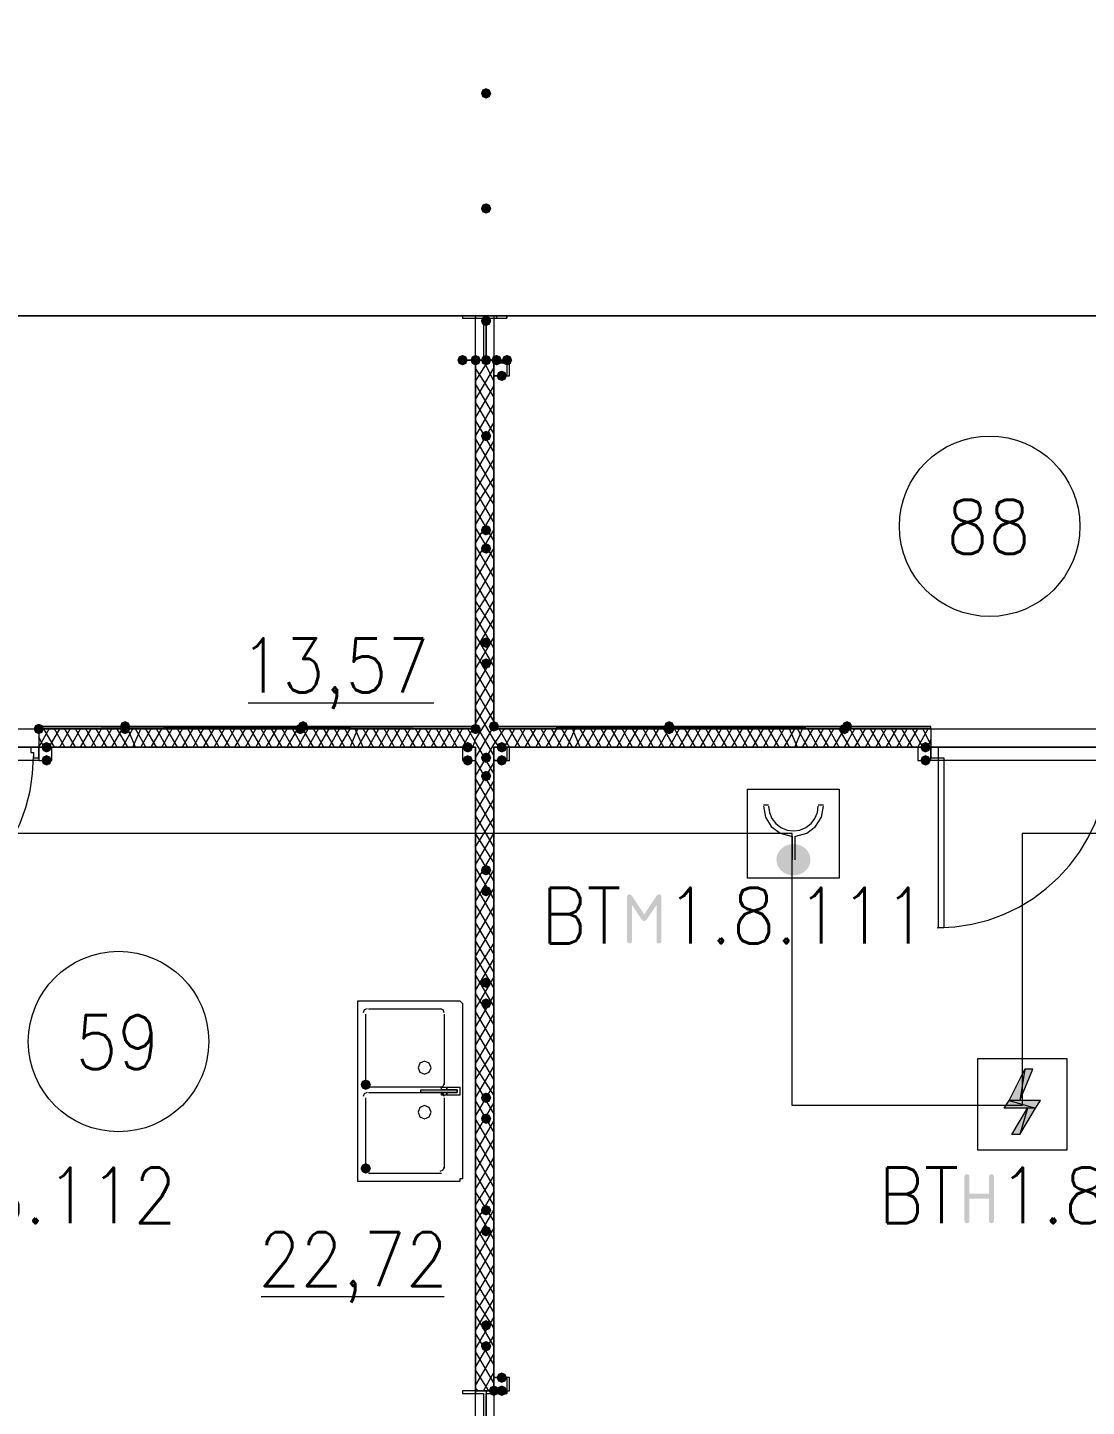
# Model space of a CAD drawing. Header units: millimetres. Extents: x 0 to 420, y 0 to 297.
# Drawn here: x 297.3 to 314.43, y 140.8 to 163.12 of the extents above; entities that cross this region are included whole.
import ezdxf

# ---------------------------------------------------------------- set-up
doc = ezdxf.new("R2010")
doc.units = ezdxf.units.MM
doc.styles.get("Standard").update_dxf_attribs({"font": 'STANDARD'})

msp = doc.modelspace()

# ---------------------------------------------------------------- hatches: boundary and pattern name
for color, points in [(7, [(304.8, 162.052), (304.775129, 161.992204), (304.715333, 161.967333), (304.655538, 161.992204), (304.630667, 162.052), (304.655537, 162.111796), (304.715333, 162.136667), (304.775129, 162.111796)]), (7, [(304.8, 160.189333), (304.775129, 160.129537), (304.715333, 160.104667), (304.655538, 160.129537), (304.630667, 160.189333), (304.655537, 160.249129), (304.715333, 160.274), (304.775129, 160.249129)]), (7, [(304.8, 158.369), (304.775129, 158.309204), (304.715333, 158.284333), (304.655538, 158.309204), (304.630667, 158.369), (304.655537, 158.428796), (304.715333, 158.453667), (304.775129, 158.428796)]), (7, [(304.419, 157.734), (304.394129, 157.674204), (304.334333, 157.649333), (304.274537, 157.674204), (304.249667, 157.734), (304.274537, 157.793796), (304.334333, 157.818667), (304.394129, 157.793796)]), (7, [(304.630667, 157.734), (304.605796, 157.674204), (304.546, 157.649333), (304.486204, 157.674204), (304.461333, 157.734), (304.486204, 157.793796), (304.546, 157.818667), (304.605796, 157.793796)]), (7, [(304.8, 157.734), (304.775129, 157.674204), (304.715333, 157.649333), (304.655538, 157.674204), (304.630667, 157.734), (304.655537, 157.793796), (304.715333, 157.818667), (304.775129, 157.793796)]), (7, [(304.969333, 157.734), (304.944462, 157.674204), (304.884667, 157.649333), (304.824871, 157.674204), (304.8, 157.734), (304.824871, 157.793796), (304.884667, 157.818667), (304.944462, 157.793796)]), (7, [(305.138667, 157.734), (305.113796, 157.674204), (305.054, 157.649333), (304.994204, 157.674204), (304.969333, 157.734), (304.994204, 157.793796), (305.054, 157.818667), (305.113796, 157.793796)]), (7, [(305.054, 157.48), (305.029129, 157.420204), (304.969333, 157.395333), (304.909537, 157.420204), (304.884667, 157.48), (304.909537, 157.539796), (304.969333, 157.564667), (305.029129, 157.539796)]), (7, [(304.8, 156.506333), (304.775129, 156.446537), (304.715333, 156.421667), (304.655538, 156.446537), (304.630667, 156.506333), (304.655537, 156.566129), (304.715333, 156.591), (304.775129, 156.566129)]), (7, [(304.8, 154.982333), (304.775129, 154.922537), (304.715333, 154.897667), (304.655538, 154.922537), (304.630667, 154.982333), (304.655537, 155.042129), (304.715333, 155.067), (304.775129, 155.042129)]), (7, [(304.8, 154.686), (304.775129, 154.626204), (304.715333, 154.601333), (304.655538, 154.626204), (304.630667, 154.686), (304.655537, 154.745796), (304.715333, 154.770667), (304.775129, 154.745796)]), (7, [(304.8, 153.162), (304.775129, 153.102204), (304.715333, 153.077333), (304.655538, 153.102204), (304.630667, 153.162), (304.655537, 153.221796), (304.715333, 153.246667), (304.775129, 153.221796)]), (7, [(304.8, 152.823333), (304.775129, 152.763537), (304.715333, 152.738667), (304.655538, 152.763537), (304.630667, 152.823333), (304.655537, 152.883129), (304.715333, 152.908), (304.775129, 152.883129)]), (7, [(297.561, 151.765), (297.536129, 151.705204), (297.476333, 151.680333), (297.416538, 151.705204), (297.391667, 151.765), (297.416537, 151.824796), (297.476333, 151.849667), (297.536129, 151.824796)]), (254, [(298.958, 151.807333), (298.933129, 151.747537), (298.873333, 151.722667), (298.813538, 151.747537), (298.788667, 151.807333), (298.813537, 151.867129), (298.873333, 151.892), (298.933129, 151.867129)]), (254, [(298.958, 151.765), (298.933129, 151.705204), (298.873333, 151.680333), (298.813538, 151.705204), (298.788667, 151.765), (298.813537, 151.824796), (298.873333, 151.849667), (298.933129, 151.824796)]), (254, [(301.794333, 151.765), (301.769462, 151.705204), (301.709667, 151.680333), (301.649871, 151.705204), (301.625, 151.765), (301.649871, 151.824796), (301.709667, 151.849667), (301.769462, 151.824796)]), (254, [(301.836667, 151.807333), (301.811796, 151.747537), (301.752, 151.722667), (301.692204, 151.747537), (301.667333, 151.807333), (301.692204, 151.867129), (301.752, 151.892), (301.811796, 151.867129)]), (254, [(304.630667, 151.765), (304.605796, 151.705204), (304.546, 151.680333), (304.486204, 151.705204), (304.461333, 151.765), (304.486204, 151.824796), (304.546, 151.849667), (304.605796, 151.824796)]), (254, [(304.927, 151.807333), (304.902129, 151.747537), (304.842333, 151.722667), (304.782537, 151.747537), (304.757667, 151.807333), (304.782537, 151.867129), (304.842333, 151.892), (304.902129, 151.867129)]), (254, [(304.927, 151.807333), (304.902129, 151.747537), (304.842333, 151.722667), (304.782537, 151.747537), (304.757667, 151.807333), (304.782537, 151.867129), (304.842333, 151.892), (304.902129, 151.867129)]), (254, [(307.763333, 151.807333), (307.738462, 151.747537), (307.678667, 151.722667), (307.618871, 151.747537), (307.594, 151.807333), (307.618871, 151.867129), (307.678667, 151.892), (307.738462, 151.867129)]), (254, [(307.763333, 151.765), (307.738462, 151.705204), (307.678667, 151.680333), (307.618871, 151.705204), (307.594, 151.765), (307.618871, 151.824796), (307.678667, 151.849667), (307.738462, 151.824796)]), (254, [(310.599667, 151.765), (310.574796, 151.705204), (310.515, 151.680333), (310.455204, 151.705204), (310.430333, 151.765), (310.455204, 151.824796), (310.515, 151.849667), (310.574796, 151.824796)]), (254, [(310.642, 151.807333), (310.617129, 151.747537), (310.557333, 151.722667), (310.497538, 151.747537), (310.472667, 151.807333), (310.497537, 151.867129), (310.557333, 151.892), (310.617129, 151.867129)]), (7, [(297.688, 151.468667), (297.663129, 151.408871), (297.603333, 151.384), (297.543537, 151.408871), (297.518667, 151.468667), (297.543537, 151.528462), (297.603333, 151.553333), (297.663129, 151.528463)]), (7, [(304.503667, 151.468667), (304.478796, 151.408871), (304.419, 151.384), (304.359204, 151.408871), (304.334333, 151.468667), (304.359204, 151.528462), (304.419, 151.553333), (304.478796, 151.528463)]), (7, [(305.054, 151.468667), (305.029129, 151.408871), (304.969333, 151.384), (304.909537, 151.408871), (304.884667, 151.468667), (304.909537, 151.528462), (304.969333, 151.553333), (305.029129, 151.528463)]), (7, [(311.912, 151.468667), (311.887129, 151.408871), (311.827333, 151.384), (311.767538, 151.408871), (311.742667, 151.468667), (311.767537, 151.528462), (311.827333, 151.553333), (311.887129, 151.528463)]), (7, [(297.688, 151.257), (297.663129, 151.197204), (297.603333, 151.172333), (297.543537, 151.197204), (297.518667, 151.257), (297.543537, 151.316796), (297.603333, 151.341667), (297.663129, 151.316796)]), (7, [(304.503667, 151.257), (304.478796, 151.197204), (304.419, 151.172333), (304.359204, 151.197204), (304.334333, 151.257), (304.359204, 151.316796), (304.419, 151.341667), (304.478796, 151.316796)]), (7, [(304.8, 151.299333), (304.775129, 151.239537), (304.715333, 151.214667), (304.655538, 151.239537), (304.630667, 151.299333), (304.655537, 151.359129), (304.715333, 151.384), (304.775129, 151.359129)]), (7, [(305.054, 151.257), (305.029129, 151.197204), (304.969333, 151.172333), (304.909537, 151.197204), (304.884667, 151.257), (304.909537, 151.316796), (304.969333, 151.341667), (305.029129, 151.316796)]), (7, [(311.912, 151.257), (311.887129, 151.197204), (311.827333, 151.172333), (311.767538, 151.197204), (311.742667, 151.257), (311.767537, 151.316796), (311.827333, 151.341667), (311.887129, 151.316796)]), (7, [(304.8, 151.003), (304.775129, 150.943204), (304.715333, 150.918333), (304.655538, 150.943204), (304.630667, 151.003), (304.655537, 151.062796), (304.715333, 151.087667), (304.775129, 151.062796)]), (7, [(304.8, 149.479), (304.775129, 149.419204), (304.715333, 149.394333), (304.655538, 149.419204), (304.630667, 149.479), (304.655537, 149.538796), (304.715333, 149.563667), (304.775129, 149.538796)]), (7, [(304.8, 149.140333), (304.775129, 149.080537), (304.715333, 149.055667), (304.655538, 149.080537), (304.630667, 149.140333), (304.655537, 149.200129), (304.715333, 149.225), (304.775129, 149.200129)]), (7, [(307.513632, 149.089621), (307.543398, 149.079699), (307.55332, 149.049933), (307.55332, 148.333354), (307.543398, 148.303588), (307.513632, 148.293666), (307.483867, 148.303588), (307.473945, 148.333354), (307.473945, 148.918744), (307.311336, 148.675658), (307.274956, 148.651956), (307.237473, 148.675658), (307.075967, 148.918744), (307.075967, 148.333354), (307.066045, 148.303588), (307.03628, 148.293666), (307.006032, 148.303588), (306.996041, 148.333354), (306.996041, 149.049933), (307.006032, 149.079699), (307.03628, 149.089621), (307.071006, 149.069777), (307.274956, 148.763853), (307.480008, 149.071982)]), (7, [(304.8, 147.658667), (304.775129, 147.598871), (304.715333, 147.574), (304.655538, 147.598871), (304.630667, 147.658667), (304.655537, 147.718462), (304.715333, 147.743333), (304.775129, 147.718463)]), (7, [(304.8, 147.32), (304.775129, 147.260204), (304.715333, 147.235333), (304.655538, 147.260204), (304.630667, 147.32), (304.655537, 147.379796), (304.715333, 147.404667), (304.775129, 147.379796)]), (7, [(302.852667, 146.007667), (302.827796, 145.947871), (302.768, 145.923), (302.708204, 145.947871), (302.683333, 146.007667), (302.708204, 146.067462), (302.768, 146.092333), (302.827796, 146.067463)]), (7, [(304.8, 145.796), (304.775129, 145.736204), (304.715333, 145.711333), (304.655538, 145.736204), (304.630667, 145.796), (304.655537, 145.855796), (304.715333, 145.880667), (304.775129, 145.855796)]), (7, [(304.8, 145.457333), (304.775129, 145.397537), (304.715333, 145.372667), (304.655538, 145.397537), (304.630667, 145.457333), (304.655537, 145.517129), (304.715333, 145.542), (304.775129, 145.517129)]), (7, [(302.852667, 144.653), (302.827796, 144.593204), (302.768, 144.568333), (302.708204, 144.593204), (302.683333, 144.653), (302.708204, 144.712796), (302.768, 144.737667), (302.827796, 144.712796)]), (7, [(312.457041, 143.803687), (312.457041, 144.520267), (312.467032, 144.550032), (312.49728, 144.559954), (312.527045, 144.550032), (312.536967, 144.520267), (312.536967, 144.241352), (312.855018, 144.241352), (312.855018, 144.520267), (312.86494, 144.550032), (312.894706, 144.559954), (312.924747, 144.550032), (312.934945, 144.520267), (312.934945, 143.803687), (312.924747, 143.773921), (312.894706, 143.763999), (312.86494, 143.773921), (312.855018, 143.803687), (312.855018, 144.161977), (312.536967, 144.161977), (312.536967, 143.803687), (312.527045, 143.773921), (312.49728, 143.763999), (312.467032, 143.773921)]), (7, [(304.8, 143.975667), (304.775129, 143.915871), (304.715333, 143.891), (304.655538, 143.915871), (304.630667, 143.975667), (304.655537, 144.035462), (304.715333, 144.060333), (304.775129, 144.035463)]), (7, [(304.8, 143.637), (304.775129, 143.577204), (304.715333, 143.552333), (304.655538, 143.577204), (304.630667, 143.637), (304.655537, 143.696796), (304.715333, 143.721667), (304.775129, 143.696796)]), (7, [(304.8, 142.113), (304.775129, 142.053204), (304.715333, 142.028333), (304.655538, 142.053204), (304.630667, 142.113), (304.655537, 142.172796), (304.715333, 142.197667), (304.775129, 142.172796)]), (7, [(304.8, 141.774333), (304.775129, 141.714537), (304.715333, 141.689667), (304.655538, 141.714537), (304.630667, 141.774333), (304.655537, 141.834129), (304.715333, 141.859), (304.775129, 141.834129)]), (7, [(305.054, 141.266333), (305.029129, 141.206537), (304.969333, 141.181667), (304.909537, 141.206537), (304.884667, 141.266333), (304.909537, 141.326129), (304.969333, 141.351), (305.029129, 141.326129)]), (7, [(304.927, 141.054667), (304.902129, 140.994871), (304.842333, 140.97), (304.782537, 140.994871), (304.757667, 141.054667), (304.782537, 141.114462), (304.842333, 141.139333), (304.902129, 141.114463)]), (7, [(305.054, 141.054667), (305.029129, 140.994871), (304.969333, 140.97), (304.909537, 140.994871), (304.884667, 141.054667), (304.909537, 141.114462), (304.969333, 141.139333), (305.029129, 141.114463)])]:
    msp.add_hatch(color=color).paths.add_polyline_path(points, flags=0)
h = msp.add_hatch(color=7)
h.paths.add_polyline_path([(304.546, 151.807333), (297.476333, 151.807333), (304.546, 151.765)], flags=0)
h.paths.add_polyline_path([(297.476333, 151.807333), (304.546, 151.765), (297.476333, 151.765)], flags=0)
h = msp.add_hatch(color=7)
h.paths.add_polyline_path([(311.912, 151.807333), (304.842333, 151.807333), (311.912, 151.765)], flags=0)
h.paths.add_polyline_path([(304.842333, 151.807333), (311.912, 151.765), (304.842333, 151.765)], flags=0)
h = msp.add_hatch(color=1)
edge = h.paths.add_edge_path(flags=0)
edge.add_ellipse((309.6895, 149.648333), major_axis=(0.275167, 0), ratio=0.923077, start_angle=0, end_angle=360)
h = msp.add_hatch(color=1)
h.paths.add_polyline_path([(313.563, 146.261666), (313.436, 146.261666), (313.351334, 145.753666)], flags=0)
h.paths.add_polyline_path([(313.436, 146.261666), (313.351334, 145.753666), (313.182, 145.753666)], flags=0)
h = msp.add_hatch(color=1)
h.paths.add_polyline_path([(313.69, 145.753666), (313.182, 145.753666), (313.605334, 145.626666)], flags=0)
h.paths.add_polyline_path([(313.182, 145.753666), (313.605334, 145.626666), (313.097334, 145.626666)], flags=0)
h = msp.add_hatch(color=1)
h.paths.add_polyline_path([(313.605334, 145.626666), (313.478334, 145.626666), (313.351334, 145.203333)], flags=0)
h.paths.add_polyline_path([(313.478334, 145.626666), (313.351334, 145.203333), (313.224334, 145.203333)], flags=0)

# ---------------------------------------------------------------- linework, layer by layer
at = {"color": 8, "lineweight": 0}
msp.add_lwpolyline([(252.179667, 158.453667), (373.634, 158.453667), (373.634, 169.291), (252.179667, 169.291)], close=True, dxfattribs=at)
at = {"color": 171, "lineweight": 0}
for points in [[(287.443333, 151.765), (304.546, 151.765), (304.546, 158.453667), (287.443333, 158.453667)], [(304.842333, 151.765), (321.945, 151.765), (321.945, 158.453667), (304.842333, 158.453667)]]:
    msp.add_lwpolyline(points, close=True, dxfattribs=at)
at = {"color": 7, "lineweight": 0}
for points in [[(304.334333, 158.453667), (304.334333, 158.411333)], [(304.546, 158.453667), (304.546, 158.411333)], [(304.715333, 158.453667), (304.715333, 157.734)], [(304.884667, 158.453667), (304.884667, 158.411333)], [(305.054, 158.453667), (305.054, 158.411333)], [(304.546, 157.649333), (304.588333, 157.734)], [(304.546, 157.395333), (304.757667, 157.734)], [(304.546, 157.734), (304.546, 151.765)], [(304.842333, 151.765), (304.842333, 157.734), (304.546, 157.734)], [(304.546, 157.099), (304.842333, 157.607)], [(304.842333, 157.141333), (304.546, 157.607)], [(304.842333, 157.395333), (304.673, 157.734)], [(304.842333, 157.691667), (304.842333, 157.734)], [(304.969333, 157.734), (304.969333, 157.691667)], [(304.842333, 156.845), (304.546, 157.353)], [(304.546, 156.802667), (304.842333, 157.310667)], [(304.842333, 156.548667), (304.546, 157.056667)], [(304.546, 156.506333), (304.842333, 157.014333)], [(304.842333, 156.252333), (304.546, 156.760333)], [(304.546, 156.21), (304.842333, 156.718)], [(304.842333, 155.956), (304.546, 156.464)], [(304.546, 155.913667), (304.842333, 156.421667)], [(304.842333, 155.659667), (304.546, 156.167667)], [(304.546, 155.617333), (304.842333, 156.125333)], [(304.842333, 155.405667), (304.546, 155.871333)], [(304.546, 155.363333), (304.842333, 155.829)], [(304.842333, 155.109333), (304.546, 155.617333)], [(304.546, 155.067), (304.842333, 155.575)], [(304.842333, 154.813), (304.546, 155.321)], [(304.546, 154.770667), (304.842333, 155.278667)], [(304.842333, 154.516667), (304.546, 155.024667)], [(304.546, 154.474333), (304.842333, 154.982333)], [(304.842333, 154.220333), (304.546, 154.728333)], [(304.546, 154.178), (304.842333, 154.686)], [(304.842333, 153.924), (304.546, 154.432)], [(304.546, 153.881667), (304.842333, 154.389667)], [(304.842333, 153.627667), (304.546, 154.135667)], [(304.546, 153.627667), (304.842333, 154.093333)], [(304.546, 153.331333), (304.842333, 153.839333)], [(304.842333, 153.373667), (304.546, 153.839333)], [(304.842333, 153.077333), (304.546, 153.585333)], [(304.546, 153.035), (304.842333, 153.543)], [(304.842333, 152.781), (304.546, 153.289)], [(304.546, 152.738667), (304.842333, 153.246667)], [(304.842333, 152.484667), (304.546, 152.992667)], [(304.546, 152.442333), (304.842333, 152.950333)], [(304.842333, 152.188333), (304.546, 152.696333)], [(304.546, 152.146), (304.842333, 152.654)], [(304.842333, 151.892), (304.546, 152.4)], [(304.546, 151.849667), (304.842333, 152.357667)], [(300.863, 152.188333), (303.868667, 152.188333)], [(304.842333, 151.595667), (304.546, 152.103667)], [(304.546, 151.595667), (304.842333, 152.061333)], [(304.546, 151.765), (297.476333, 151.765), (304.546, 151.807333), (297.476333, 151.807333)], [(297.476333, 151.468667), (297.645667, 151.765)], [(297.476333, 151.765), (297.476333, 151.468667)], [(297.476333, 151.765), (297.476333, 151.468667)], [(304.546, 151.765), (297.476333, 151.765)], [(297.730333, 151.468667), (297.561, 151.765)], [(297.645667, 151.468667), (297.815, 151.765)], [(297.899667, 151.468667), (297.730333, 151.765)], [(297.815, 151.468667), (297.984333, 151.765)], [(298.069, 151.468667), (297.899667, 151.765)], [(297.984333, 151.468667), (298.153667, 151.765)], [(298.238333, 151.468667), (298.069, 151.765)], [(298.153667, 151.468667), (298.323, 151.765)], [(298.407667, 151.468667), (298.238333, 151.765)], [(298.323, 151.468667), (298.492333, 151.765)], [(298.577, 151.468667), (298.407667, 151.765)], [(298.492333, 151.468667), (298.661667, 151.765)], [(298.746333, 151.468667), (298.577, 151.765)], [(298.661667, 151.468667), (298.831, 151.765)], [(298.915667, 151.468667), (298.746333, 151.765)], [(298.831, 151.468667), (299.000333, 151.765)], [(299.042667, 151.468667), (298.915667, 151.765)], [(299.000333, 151.468667), (299.127333, 151.765)], [(299.212, 151.468667), (299.042667, 151.765)], [(299.127333, 151.468667), (299.296667, 151.765)], [(299.381333, 151.468667), (299.212, 151.765)], [(299.296667, 151.468667), (299.466, 151.765)], [(299.550667, 151.468667), (299.381333, 151.765)], [(299.466, 151.468667), (299.635333, 151.765)], [(299.72, 151.468667), (299.550667, 151.765)], [(299.635333, 151.468667), (299.804667, 151.765)], [(299.889333, 151.468667), (299.72, 151.765)], [(299.804667, 151.468667), (299.974, 151.765)], [(300.058667, 151.468667), (299.889333, 151.765)], [(299.974, 151.468667), (300.143333, 151.765)], [(300.228, 151.468667), (300.058667, 151.765)], [(300.143333, 151.468667), (300.312667, 151.765)], [(300.397333, 151.468667), (300.228, 151.765)], [(300.312667, 151.468667), (300.482, 151.765)], [(300.566667, 151.468667), (300.397333, 151.765)], [(300.482, 151.468667), (300.651333, 151.765)], [(300.736, 151.468667), (300.566667, 151.765)], [(300.651333, 151.468667), (300.820667, 151.765)], [(300.905333, 151.468667), (300.736, 151.765)], [(300.820667, 151.468667), (300.99, 151.765)], [(301.074667, 151.468667), (300.905333, 151.765)], [(300.99, 151.468667), (301.159333, 151.765)], [(301.244, 151.468667), (301.074667, 151.765)], [(301.159333, 151.468667), (301.328667, 151.765)], [(301.413333, 151.468667), (301.244, 151.765)], [(301.328667, 151.468667), (301.498, 151.765)], [(301.582667, 151.468667), (301.413333, 151.765)], [(301.498, 151.468667), (301.667333, 151.765)], [(301.752, 151.468667), (301.582667, 151.765)], [(301.667333, 151.468667), (301.836667, 151.765)], [(301.921333, 151.468667), (301.752, 151.765)], [(301.836667, 151.468667), (302.006, 151.765)], [(302.090667, 151.468667), (301.921333, 151.765)], [(302.006, 151.468667), (302.175333, 151.765)], [(302.26, 151.468667), (302.090667, 151.765)], [(302.175333, 151.468667), (302.344667, 151.765)], [(302.429333, 151.468667), (302.26, 151.765)], [(302.344667, 151.468667), (302.514, 151.765)], [(302.598667, 151.468667), (302.429333, 151.765)], [(302.514, 151.468667), (302.641, 151.765)], [(302.725667, 151.468667), (302.598667, 151.765)], [(302.641, 151.468667), (302.810333, 151.765)], [(302.895, 151.468667), (302.725667, 151.765)], [(302.810333, 151.468667), (302.979667, 151.765)], [(303.064333, 151.468667), (302.895, 151.765)], [(302.979667, 151.468667), (303.149, 151.765)], [(303.233667, 151.468667), (303.064333, 151.765)], [(303.149, 151.468667), (303.318333, 151.765)], [(303.403, 151.468667), (303.233667, 151.765)], [(303.318333, 151.468667), (303.487667, 151.765)], [(303.572333, 151.468667), (303.403, 151.765)], [(303.487667, 151.468667), (303.657, 151.765)], [(303.741667, 151.468667), (303.572333, 151.765)], [(303.657, 151.468667), (303.826333, 151.765)], [(303.911, 151.468667), (303.741667, 151.765)], [(303.826333, 151.468667), (303.995667, 151.765)], [(304.080333, 151.468667), (303.911, 151.765)], [(303.995667, 151.468667), (304.165, 151.765)], [(304.249667, 151.468667), (304.080333, 151.765)], [(304.165, 151.468667), (304.334333, 151.765)], [(304.419, 151.468667), (304.249667, 151.765)], [(304.334333, 151.468667), (304.503667, 151.765)], [(304.546, 151.553333), (304.419, 151.765)], [(304.842333, 151.341667), (304.546, 151.849667)], [(304.546, 151.299333), (304.842333, 151.807333)], [(311.912, 151.807333), (304.842333, 151.807333), (311.912, 151.807333), (304.842333, 151.765)], [(304.842333, 151.511), (305.011667, 151.765)], [(311.912, 151.765), (304.842333, 151.765)], [(305.096333, 151.468667), (304.927, 151.765)], [(305.011667, 151.468667), (305.181, 151.765)], [(305.265667, 151.468667), (305.096333, 151.765)], [(305.181, 151.468667), (305.350333, 151.765)], [(305.435, 151.468667), (305.265667, 151.765)], [(305.350333, 151.468667), (305.519667, 151.765)], [(305.604333, 151.468667), (305.435, 151.765)], [(305.519667, 151.468667), (305.689, 151.765)], [(305.773667, 151.468667), (305.604333, 151.765)], [(305.689, 151.468667), (305.858333, 151.765)], [(305.943, 151.468667), (305.773667, 151.765)], [(305.858333, 151.468667), (306.027667, 151.765)], [(306.112333, 151.468667), (305.943, 151.765)], [(306.027667, 151.468667), (306.154667, 151.765)], [(306.239333, 151.468667), (306.112333, 151.765)], [(306.154667, 151.468667), (306.324, 151.765)], [(306.408667, 151.468667), (306.239333, 151.765)], [(306.324, 151.468667), (306.493333, 151.765)], [(306.578, 151.468667), (306.408667, 151.765)], [(306.493333, 151.468667), (306.662667, 151.765)], [(306.747333, 151.468667), (306.578, 151.765)], [(306.662667, 151.468667), (306.832, 151.765)], [(306.916667, 151.468667), (306.747333, 151.765)], [(306.832, 151.468667), (307.001333, 151.765)], [(307.086, 151.468667), (306.916667, 151.765)], [(307.001333, 151.468667), (307.170667, 151.765)], [(307.255333, 151.468667), (307.086, 151.765)], [(307.170667, 151.468667), (307.34, 151.765)], [(307.424667, 151.468667), (307.255333, 151.765)], [(307.34, 151.468667), (307.509333, 151.765)], [(307.594, 151.468667), (307.424667, 151.765)], [(307.509333, 151.468667), (307.678667, 151.765)], [(307.763333, 151.468667), (307.594, 151.765)], [(307.678667, 151.468667), (307.848, 151.765)], [(307.932667, 151.468667), (307.763333, 151.765)], [(307.848, 151.468667), (308.017333, 151.765)], [(308.102, 151.468667), (307.932667, 151.765)], [(308.017333, 151.468667), (308.186667, 151.765)], [(308.271333, 151.468667), (308.102, 151.765)], [(308.186667, 151.468667), (308.356, 151.765)], [(308.440667, 151.468667), (308.271333, 151.765)], [(308.356, 151.468667), (308.525333, 151.765)], [(308.61, 151.468667), (308.440667, 151.765)], [(308.525333, 151.468667), (308.694667, 151.765)], [(308.779333, 151.468667), (308.61, 151.765)], [(308.694667, 151.468667), (308.864, 151.765)], [(308.948667, 151.468667), (308.779333, 151.765)], [(308.864, 151.468667), (309.033333, 151.765)], [(309.118, 151.468667), (308.948667, 151.765)], [(309.033333, 151.468667), (309.202667, 151.765)], [(309.287333, 151.468667), (309.118, 151.765)], [(309.202667, 151.468667), (309.372, 151.765)], [(309.456667, 151.468667), (309.287333, 151.765)], [(309.372, 151.468667), (309.541333, 151.765)], [(309.626, 151.468667), (309.456667, 151.765)], [(309.541333, 151.468667), (309.710667, 151.765)], [(309.753, 151.468667), (309.626, 151.765)], [(309.710667, 151.468667), (309.837667, 151.765)], [(309.922333, 151.468667), (309.753, 151.765)], [(309.837667, 151.468667), (310.007, 151.765)], [(310.091667, 151.468667), (309.922333, 151.765)], [(310.007, 151.468667), (310.176333, 151.765)], [(310.261, 151.468667), (310.091667, 151.765)], [(310.176333, 151.468667), (310.345667, 151.765)], [(310.430333, 151.468667), (310.261, 151.765)], [(310.345667, 151.468667), (310.515, 151.765)], [(310.599667, 151.468667), (310.430333, 151.765)], [(310.515, 151.468667), (310.684333, 151.765)], [(310.769, 151.468667), (310.599667, 151.765)], [(310.684333, 151.468667), (310.853667, 151.765)], [(310.938333, 151.468667), (310.769, 151.765)], [(310.853667, 151.468667), (311.023, 151.765)], [(311.107667, 151.468667), (310.938333, 151.765)], [(311.023, 151.468667), (311.192333, 151.765)], [(311.277, 151.468667), (311.107667, 151.765)], [(311.192333, 151.468667), (311.361667, 151.765)], [(311.446333, 151.468667), (311.277, 151.765)], [(311.361667, 151.468667), (311.531, 151.765)], [(311.615667, 151.468667), (311.446333, 151.765)], [(311.531, 151.468667), (311.700333, 151.765)], [(311.785, 151.468667), (311.615667, 151.765)], [(311.700333, 151.468667), (311.869667, 151.765)], [(311.912, 151.511), (311.785, 151.765)], [(311.912, 151.765), (311.912, 151.468667)], [(311.912, 151.765), (311.912, 151.468667)], [(297.561, 151.468667), (297.476333, 151.638)], [(304.503667, 151.468667), (304.546, 151.595667)], [(304.842333, 151.045333), (304.546, 151.553333)], [(304.927, 151.468667), (304.842333, 151.595667)], [(311.869667, 151.468667), (311.912, 151.595667)], [(294.618833, 148.547667), (294.902342, 148.561982), (295.17766, 148.604), (295.443395, 148.672326), (295.698151, 148.765568), (295.940537, 148.88233), (296.169157, 149.021219), (296.382619, 149.180842), (296.579528, 149.359805), (296.758491, 149.556714), (296.918114, 149.770176), (297.057004, 149.998796), (297.173766, 150.241182), (297.267007, 150.495939), (297.335333, 150.761673), (297.377351, 151.036991), (297.391667, 151.3205)], [(295.994667, 151.468667), (297.476333, 151.468667), (297.476333, 151.384)], [(297.476333, 151.384), (297.476333, 151.257), (295.994667, 151.257)], [(297.476333, 151.468667), (304.546, 151.468667)], [(304.546, 151.003), (304.842333, 151.511)], [(304.546, 151.468667), (304.546, 141.054667), (304.842333, 141.054667), (304.842333, 151.468667)], [(304.842333, 151.468667), (311.912, 151.468667)], [(311.912, 151.384), (311.912, 151.468667), (313.393667, 151.468667)], [(313.393667, 151.257), (311.912, 151.257), (311.912, 151.384)], [(312.017833, 148.547667), (312.301342, 148.561982), (312.57666, 148.604), (312.842395, 148.672326), (313.097151, 148.765568), (313.339537, 148.88233), (313.568157, 149.021219), (313.781619, 149.180842), (313.978528, 149.359805), (314.157491, 149.556714), (314.317114, 149.770176), (314.456004, 149.998796), (314.572766, 150.241182), (314.666007, 150.495939), (314.734333, 150.761673), (314.776351, 151.036991), (314.790667, 151.3205)], [(313.393667, 151.468667), (314.875333, 151.468667), (314.875333, 151.384)], [(314.875333, 151.384), (314.875333, 151.257), (313.393667, 151.257)], [(304.842333, 150.749), (304.546, 151.257)], [(304.546, 150.706667), (304.842333, 151.214667)], [(304.842333, 150.452667), (304.546, 150.960667)], [(304.546, 150.410333), (304.842333, 150.918333)], [(304.842333, 150.156333), (304.546, 150.664333)], [(308.948667, 150.791333), (310.430334, 150.791333)], [(304.546, 150.114), (304.842333, 150.622)], [(304.842333, 149.86), (304.546, 150.368)], [(304.546, 149.86), (304.842333, 150.325667)], [(304.546, 149.563667), (304.842333, 150.071667)], [(304.842333, 149.606), (304.546, 150.071667)], [(304.842333, 149.309667), (304.546, 149.817667)], [(304.546, 149.267333), (304.842333, 149.775333)], [(304.842333, 149.013333), (304.546, 149.521333)], [(304.546, 148.971), (304.842333, 149.479)], [(304.842333, 148.717), (304.546, 149.225)], [(304.546, 148.674667), (304.842333, 149.182667)], [(304.842333, 148.420667), (304.546, 148.928667)], [(304.546, 148.378333), (304.842333, 148.886333)], [(304.842333, 148.124333), (304.546, 148.632333)], [(304.546, 148.082), (304.842333, 148.59)], [(304.842333, 147.828), (304.546, 148.336)], [(304.546, 147.828), (304.842333, 148.293667)], [(304.842333, 147.574), (304.546, 148.082)], [(304.546, 147.531667), (304.842333, 148.039667)], [(304.842333, 147.277667), (304.546, 147.785667)], [(304.546, 147.235333), (304.842333, 147.743333)], [(304.842333, 146.981333), (304.546, 147.489333)], [(304.546, 146.939), (304.842333, 147.447)], [(302.789167, 147.235333), (302.744272, 147.216728), (302.725667, 147.171833)], [(302.768, 146.007667), (302.768, 147.150667)], [(302.810333, 147.235333), (303.995667, 147.235333)], [(304.038, 147.171833), (304.019394, 147.216728), (303.9745, 147.235333)], [(304.038, 147.150667), (304.038, 146.007667)], [(304.842333, 146.685), (304.546, 147.193)], [(304.546, 146.642667), (304.842333, 147.150667)], [(304.842333, 146.388667), (304.546, 146.896667)], [(304.546, 146.346333), (304.842333, 146.854333)], [(304.842333, 146.092333), (304.546, 146.600333)], [(304.546, 146.092333), (304.842333, 146.558)], [(312.674, 146.430999), (314.113334, 146.430999)], [(304.546, 145.796), (304.842333, 146.304)], [(304.842333, 145.838333), (304.546, 146.304)], [(302.725667, 146.028833), (302.744272, 145.983939), (302.789167, 145.965333)], [(303.995667, 145.965333), (302.810333, 145.965333)], [(303.9745, 145.965333), (304.019394, 145.983939), (304.038, 146.028833)], [(304.842333, 145.542), (304.546, 146.05)], [(304.546, 145.499667), (304.842333, 146.007667)], [(302.789167, 145.880667), (302.744272, 145.862061), (302.725667, 145.817167)], [(302.768, 144.653), (302.768, 145.796)], [(302.810333, 145.880667), (303.995667, 145.880667)], [(304.038, 145.817167), (304.019394, 145.862061), (303.9745, 145.880667)], [(304.038, 145.796), (304.038, 144.653)], [(304.842333, 145.245667), (304.546, 145.753667)], [(304.546, 145.203333), (304.842333, 145.711333)], [(304.842333, 144.949333), (304.546, 145.457333)], [(304.546, 144.907), (304.842333, 145.415)], [(304.842333, 144.653), (304.546, 145.161)], [(304.546, 144.610667), (304.842333, 145.118667)], [(304.842333, 144.356667), (304.546, 144.864667)], [(302.725667, 144.674167), (302.744272, 144.629272), (302.789167, 144.610667)], [(303.9745, 144.610667), (304.019394, 144.629272), (304.038, 144.674167)], [(304.546, 144.314333), (304.842333, 144.822333)], [(303.995667, 144.568333), (302.810333, 144.568333)], [(304.842333, 144.060333), (304.546, 144.568333)], [(304.546, 144.060333), (304.842333, 144.526)], [(304.546, 143.764), (304.842333, 144.272)], [(304.842333, 143.806333), (304.546, 144.272)], [(304.842333, 143.51), (304.546, 144.018)], [(304.546, 143.467667), (304.842333, 143.975667)], [(304.842333, 143.213667), (304.546, 143.721667)], [(304.546, 143.171333), (304.842333, 143.679333)], [(304.842333, 142.917333), (304.546, 143.425333)], [(304.546, 142.875), (304.842333, 143.383)], [(304.842333, 142.621), (304.546, 143.129)], [(304.546, 142.578667), (304.842333, 143.086667)], [(304.842333, 142.324667), (304.546, 142.832667)], [(304.546, 142.324667), (304.842333, 142.790333)], [(301.074667, 142.578667), (304.038, 142.578667)], [(304.546, 142.028333), (304.842333, 142.536333)], [(304.842333, 142.070667), (304.546, 142.536333)], [(304.842333, 141.774333), (304.546, 142.282333)], [(304.546, 141.732), (304.842333, 142.24)], [(304.842333, 141.478), (304.546, 141.986)], [(304.546, 141.435667), (304.842333, 141.943667)], [(304.842333, 141.181667), (304.546, 141.689667)], [(304.546, 141.139333), (304.842333, 141.647333)], [(304.757667, 141.054667), (304.546, 141.393333)], [(304.673, 141.054667), (304.842333, 141.351)], [(304.334333, 141.054667), (304.334333, 141.012333)], [(304.588333, 141.054667), (304.546, 141.097)], [(304.546, 141.054667), (304.546, 141.012333)], [(304.715333, 141.054667), (304.715333, 140.335)], [(304.884667, 141.054667), (304.884667, 141.012333)], [(305.054, 141.054667), (305.054, 141.012333)]]:
    msp.add_lwpolyline(points, dxfattribs=at)
for points in [[(305.054, 158.453667), (304.334333, 158.453667), (304.334333, 158.411333), (304.673, 158.411333), (304.673, 157.734), (304.334333, 157.734), (305.054, 157.734), (304.715333, 157.734), (304.715333, 158.411333), (305.054, 158.411333)], [(305.096333, 157.734), (304.842333, 157.734), (304.842333, 157.48), (305.096333, 157.48)], [(305.054, 157.691667), (305.054, 157.48), (304.842333, 157.48), (304.842333, 157.691667)], [(304.546, 151.807333), (297.476333, 151.807333), (304.546, 151.765)], [(297.476333, 151.807333), (304.546, 151.765), (297.476333, 151.765)], [(297.476333, 151.765), (297.476333, 151.807333), (304.546, 151.807333), (304.546, 151.765), (297.476333, 151.765), (304.546, 151.765), (304.546, 151.807333), (297.476333, 151.807333)], [(311.912, 151.807333), (304.842333, 151.807333), (311.912, 151.765)], [(304.842333, 151.807333), (311.912, 151.765), (304.842333, 151.765)], [(311.912, 151.807333), (304.842333, 151.807333), (304.842333, 151.765), (311.912, 151.765)], [(311.912, 151.807333), (304.842333, 151.807333), (304.842333, 151.765), (311.912, 151.765)], [(304.546, 151.468667), (287.443333, 151.468667), (287.443333, 140.335), (304.546, 140.335)], [(297.349333, 151.468667), (297.349333, 151.384), (297.391667, 151.384), (297.391667, 151.299333), (297.476333, 151.299333), (297.476333, 151.468667)], [(297.688, 151.468667), (297.476333, 151.468667), (297.476333, 151.257), (297.688, 151.257), (297.688, 151.468667), (297.476333, 151.468667), (297.476333, 151.257), (297.688, 151.257)], [(304.546, 151.468667), (304.334333, 151.468667), (304.334333, 151.257), (304.546, 151.257), (304.546, 151.468667), (304.334333, 151.468667), (304.334333, 151.257), (304.546, 151.257)], [(305.096333, 151.468667), (304.842333, 151.468667), (304.842333, 151.257), (305.096333, 151.257)], [(305.054, 151.468667), (305.054, 151.257), (304.842333, 151.257), (304.842333, 151.468667)], [(304.842333, 151.468667), (304.842333, 140.335), (321.945, 140.335), (321.945, 151.468667)], [(311.912, 151.468667), (311.700333, 151.468667), (311.700333, 151.257), (311.912, 151.257), (311.912, 151.468667), (311.700333, 151.468667), (311.700333, 151.257), (311.912, 151.257)], [(311.912, 151.468667), (311.912, 151.299333), (312.039, 151.299333), (312.039, 151.384), (312.039, 151.468667)], [(312.039, 148.547667), (312.039, 151.299333), (312.123667, 151.299333), (312.123667, 148.547667)], [(302.641, 144.483667), (302.641, 147.32), (302.641, 147.362333), (302.683333, 147.362333), (304.249667, 147.362333), (304.292, 147.362333), (304.334333, 147.32), (304.334333, 144.483667), (304.292, 144.483667), (304.292, 144.441333), (304.249667, 144.441333), (302.683333, 144.441333), (302.641, 144.441333)], [(303.826333, 146.282833), (303.79534, 146.357673), (303.7205, 146.388667), (303.64566, 146.357673), (303.614667, 146.282833), (303.64566, 146.207993), (303.7205, 146.177), (303.79534, 146.207993)], [(303.995667, 145.965333), (304.080333, 145.965333), (304.080333, 145.923), (303.995667, 145.923)], [(304.080333, 145.838333), (304.080333, 145.880667), (304.249667, 145.880667), (304.249667, 145.923), (304.080333, 145.923), (304.080333, 145.965333), (304.292, 145.965333), (304.292, 145.838333)], [(303.657, 145.880667), (303.657, 145.923), (304.249667, 145.923), (304.249667, 145.880667)], [(303.995667, 145.838333), (303.995667, 145.880667), (304.080333, 145.880667), (304.080333, 145.838333)], [(303.826333, 145.563167), (303.79534, 145.638007), (303.7205, 145.669), (303.64566, 145.638007), (303.614667, 145.563167), (303.64566, 145.488327), (303.7205, 145.457333), (303.79534, 145.488327)], [(305.096333, 141.266333), (304.842333, 141.266333), (304.842333, 141.054667), (305.096333, 141.054667)], [(305.054, 141.266333), (305.054, 141.054667), (304.842333, 141.054667), (304.842333, 141.266333)], [(305.054, 141.054667), (304.334333, 141.054667), (304.334333, 141.012333), (304.673, 141.012333), (304.673, 140.377333), (304.334333, 140.377333), (304.334333, 140.335), (305.054, 140.335), (305.054, 140.377333), (304.715333, 140.377333), (304.715333, 141.012333), (305.054, 141.012333)]]:
    msp.add_lwpolyline(points, close=True, dxfattribs=at)
at = {"color": 1, "lineweight": 0}
for points in [[(310.430334, 150.791333), (310.430334, 149.351999), (308.948667, 149.351999), (308.948667, 150.791333)], [(314.113334, 144.949333), (312.674, 144.949333), (312.674, 146.430999), (314.113334, 146.430999)], [(313.436, 146.261666), (313.351334, 145.753666), (313.182, 145.753666)], [(313.563, 146.261666), (313.436, 146.261666), (313.351334, 145.753666)], [(313.182, 145.753666), (313.605334, 145.626666), (313.097334, 145.626666)], [(313.69, 145.753666), (313.182, 145.753666), (313.605334, 145.626666)], [(313.478334, 145.626666), (313.351334, 145.203333), (313.224334, 145.203333)], [(313.605334, 145.626666), (313.478334, 145.626666), (313.351334, 145.203333)]]:
    msp.add_lwpolyline(points, close=True, dxfattribs=at)
for points in [[(309.202667, 150.537333), (309.287334, 150.537333)], [(309.202667, 150.517614), (309.236823, 150.336771), (309.331768, 150.185964), (309.474505, 150.079273), (309.652035, 150.030781)], [(309.287338, 150.517826), (309.300903, 150.41257), (309.340673, 150.316049), (309.40393, 150.232998), (309.487956, 150.168152), (309.586004, 150.127528), (309.689505, 150.113987), (309.793006, 150.127528), (309.891054, 150.168152), (309.975079, 150.232998), (310.038337, 150.316049), (310.078107, 150.41257), (310.091671, 150.517826)], [(309.726944, 150.030776), (309.904493, 150.079269), (310.047228, 150.18596), (310.142163, 150.336767), (310.176313, 150.51761)], [(310.091667, 150.537333), (310.176334, 150.537333)], [(344.381667, 150.071666), (330.792667, 150.071666), (330.792667, 145.668999), (327.067334, 145.668999), (327.067334, 150.071666), (313.393667, 150.071666), (313.393667, 146.430999), (313.393667, 145.668999), (309.668334, 145.668999), (309.668334, 149.351999), (309.668334, 150.071666), (295.994667, 150.071666)], [(309.668334, 150.029333), (309.668334, 149.648333)], [(309.710667, 150.029333), (309.710667, 149.648333)]]:
    msp.add_lwpolyline(points, dxfattribs=at)
at = {"color": 7, "lineweight": 0}
for centre in [(312.8645, 155.045833), (298.7675, 146.706167)]:
    msp.add_circle(centre, 1.4605, dxfattribs=at)

# ---------------------------------------------------------------- texts
at = {"color": 7, "attachment_point": 1}
for s, insert, char_height, width in [('88', (312.165993, 155.473362), 0.872032, 1.06581689), ('13,57', (300.735993, 153.229701), 0.872032, 2.56764978), ('BT', (305.604326, 149.19524), 0.90157, 1.30226778), ('1.8.111', (307.636347, 149.19524), 0.90157, 3.00523333), ('59', (298.069007, 147.133699), 0.872032, 1.06581689), ('1.8.112', (295.486667, 144.665568), 0.90157, 3.20558222), ('BT', (311.06532, 144.665568), 0.90157, 1.30226778), ('1.8.110', (313.01266, 144.665568), 0.90157, 3.20558222), ('22,72', (301.03234, 143.620029), 0.872032, 2.76143467)]:
    msp.add_mtext(s, dxfattribs=dict(at, insert=insert, char_height=char_height, width=width))

doc.saveas('drawing.dxf')
